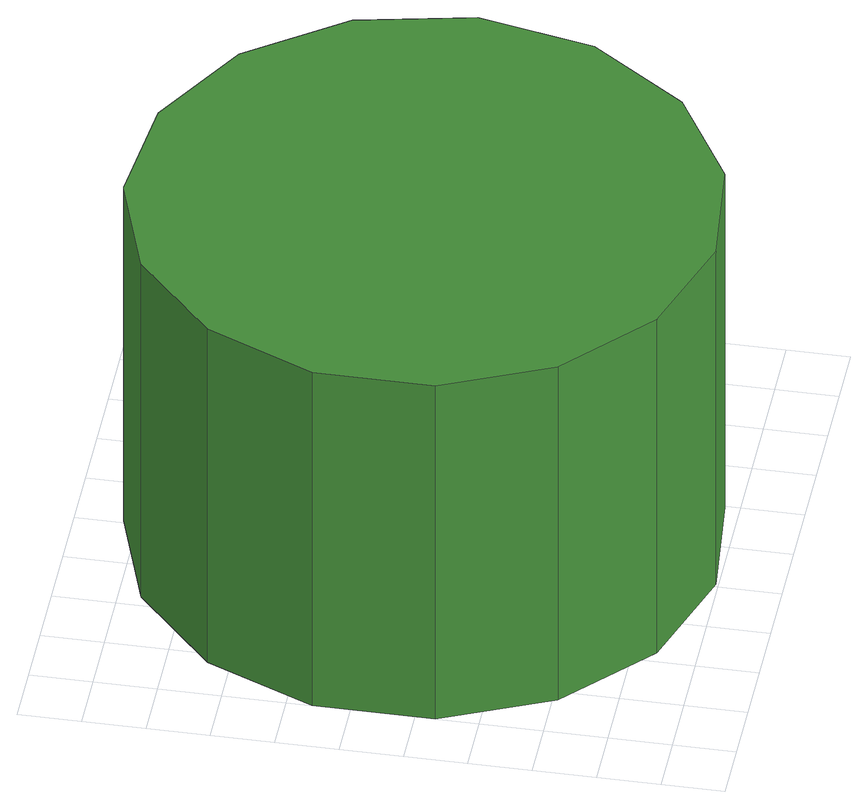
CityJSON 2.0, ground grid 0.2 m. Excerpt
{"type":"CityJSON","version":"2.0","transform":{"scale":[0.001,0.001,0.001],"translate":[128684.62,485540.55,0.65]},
"CityObjects":{
"tree1":{"type":"SolitaryVegetationObject","attributes":{"function":"something"},"geometry":[{"type":"MultiSurface","lod":"1","boundaries":[[[0,1,2,3,4,5,6,7,8,9,10,11,12,13,14]],[[15,16,17,18,19,20,21,22,23,24,25,26,27,28,29]],[[0,29,28,1]],[[1,28,27,2]],[[2,27,26,3]],[[3,26,25,4]],[[4,25,24,5]],[[5,24,23,6]],[[6,23,22,7]],[[7,22,21,8]],[[8,21,20,9]],[[9,20,19,10]],[[10,19,18,11]],[[11,18,17,12]],[[12,17,16,13]],[[13,16,15,14]],[[14,15,29,0]]]}]}
},
"vertices":[
[1836,929,1291],[1756,1306,1291],[1529,1618,1291],[1196,1810,1291],[813,1850,1291],[447,1731,1291],[161,1474,1291],[4,1122,1291],[4,737,1291],[161,385,1291],[447,128,1291],[813,9,1291],[1196,49,1291],[1529,241,1291],[1756,553,1291],[1756,553,1],[1529,241,1],[1196,49,1],[813,9,1],[447,128,1],[161,385,1],[4,737,1],[4,1122,1],[161,1474,1],[447,1731,1],[813,1850,1],[1196,1810,1],[1529,1618,1],[1756,1306,1],[1836,929,1]
]}
